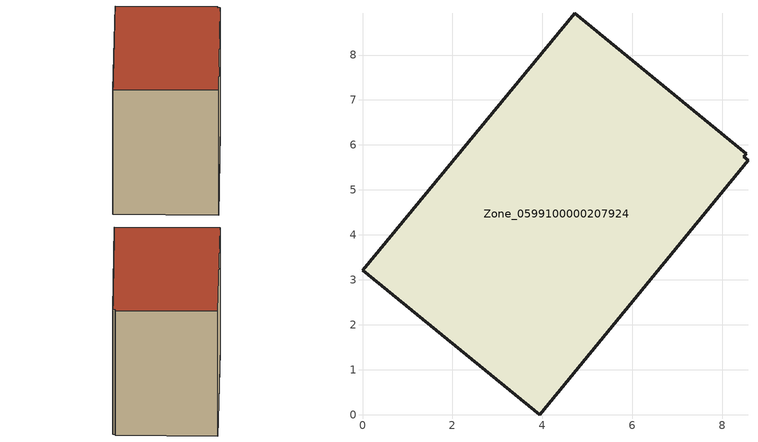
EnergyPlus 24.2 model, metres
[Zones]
Zone_0599100000207924
 floor ground (C_G): 0,3.22 4.72,8.93 8.54,5.8 8.48,5.74 8.57,5.66 3.94,0 z0
 wall outside (C_F): 4.72,8.93 0,3.22 3.94,0 8.57,5.66 8.48,5.74 8.54,5.8 4.72,8.93 z0:7.16
 roof outside (C_R): 0,3.22 3.94,0 8.57,5.66 8.48,5.74 8.54,5.8 4.72,8.93 z7.16
[BUILDING]
Pand.0599100000207924: North Axis=0; Terrain=City; Loads Convergence Tolerance Value=0.04; Temperature Convergence Tolerance Value=0.4; Solar Distribution=FullExterior; Maximum Number of Warmup Days=25; Minimum Number of Warmup Days=1
[Site:Location]
Rotterdam.The.Hague.AP_ZH_NLD Design_Conditions: Latitude=51.96; Longitude=4.45; Time Zone=1; Elevation=-4.5
[SITE:GROUNDTEMPERATURE:BUILDINGSURFACE]
18, 18, 18, 18, 18, 18, 18, 18, 18, 18, 18, 18
[MATERIAL] Thermal Absorptance=0.9; Solar Absorptance=0.7; Visible Absorptance=0.7
Name | Roughness | Thickness | Conductivity | Density | Specific Heat
G.TC.1946 | MediumSmooth | 0.15 | 1 | 540 | 1210
F.TC.1946 | Rough | 0.3 | 0.857143 | 1920 | 840
R.TC.1946 | MediumRough | 0.2 | 0.909091 | 1500 | 1000
[CONSTRUCTION]
C_G: G.TC.1946
C_F: F.TC.1946
C_R: R.TC.1946
[ZONE]
Zone_0599100000207924: Type=1; Multiplier=1; Ceiling Height=Autocalculate; Volume=Autocalculate; Floor Area=autocalculate; Part of Total Floor Area=Yes
[ZONEINFILTRATION:DESIGNFLOWRATE]
Infil_Zone_0599100000207924: Zone or ZoneList or Space or SpaceList=Zone_0599100000207924; Schedule=AlwaysOn; Design Flow Rate Calculation Method=Flow/Area; Flow Rate per Floor Area=0.003; Constant Term Coefficient=1; Temperature Term Coefficient=0; Velocity Term Coefficient=0; Velocity Squared Term Coefficient=0
[HVACTEMPLATE:ZONE:IDEALLOADSAIRSYSTEM]
Zone_0599100000207924: Maximum Heating Supply Air Temperature=50; Minimum Cooling Supply Air Temperature=13; Maximum Heating Supply Air Humidity Ratio=0.0156; Minimum Cooling Supply Air Humidity Ratio=0.0077; Heating Limit=NoLimit; Cooling Limit=NoLimit; Dehumidification Control Type=ConstantSensibleHeatRatio; Cooling Sensible Heat Ratio=0.7; Dehumidification Setpoint=60; Humidification Control Type=None; Humidification Setpoint=30; Outdoor Air Method=None; Outdoor Air Flow Rate per Person=0.00944; Outdoor Air Flow Rate per Zone Floor Area=0; Outdoor Air Flow Rate per Zone=0; Demand Controlled Ventilation Type=None; Outdoor Air Economizer Type=NoEconomizer; Heat Recovery Type=None; Sensible Heat Recovery Effectiveness=0.7; Latent Heat Recovery Effectiveness=0.65
[ZONECONTROL:THERMOSTAT]
ThermostatControl_Zone_0599100000207924: Zone or ZoneList=Zone_0599100000207924; Control Type Schedule=DualSetpointControlType; Control 1=Thermostat_Zone_0599100000207924; Temperature Difference Between Cutout And Setpoint=0
[THERMOSTATSETPOINT:DUALSETPOINT]
Thermostat_Zone_0599100000207924: Heating Setpoint Temperature Schedule=HeatingSetpoint_Zone_0599100000207924; Cooling Setpoint Temperature Schedule=CoolingSetpoint_Zone_0599100000207924
[SCHEDULE:COMPACT]
HeatingSetpoint_Zone_0599100000207924: Through: 12/31, For: AllDays, Until: 24:00, 21
CoolingSetpoint_Zone_0599100000207924: Through: 12/31, For: AllDays, Until: 24:00, 24
DualSetpointControlType: Through: 12/31, For: AllDays, Until: 24:00, 4
AlwaysOn: Through: 12/31, For: AllDays, Until: 24:00, 1
